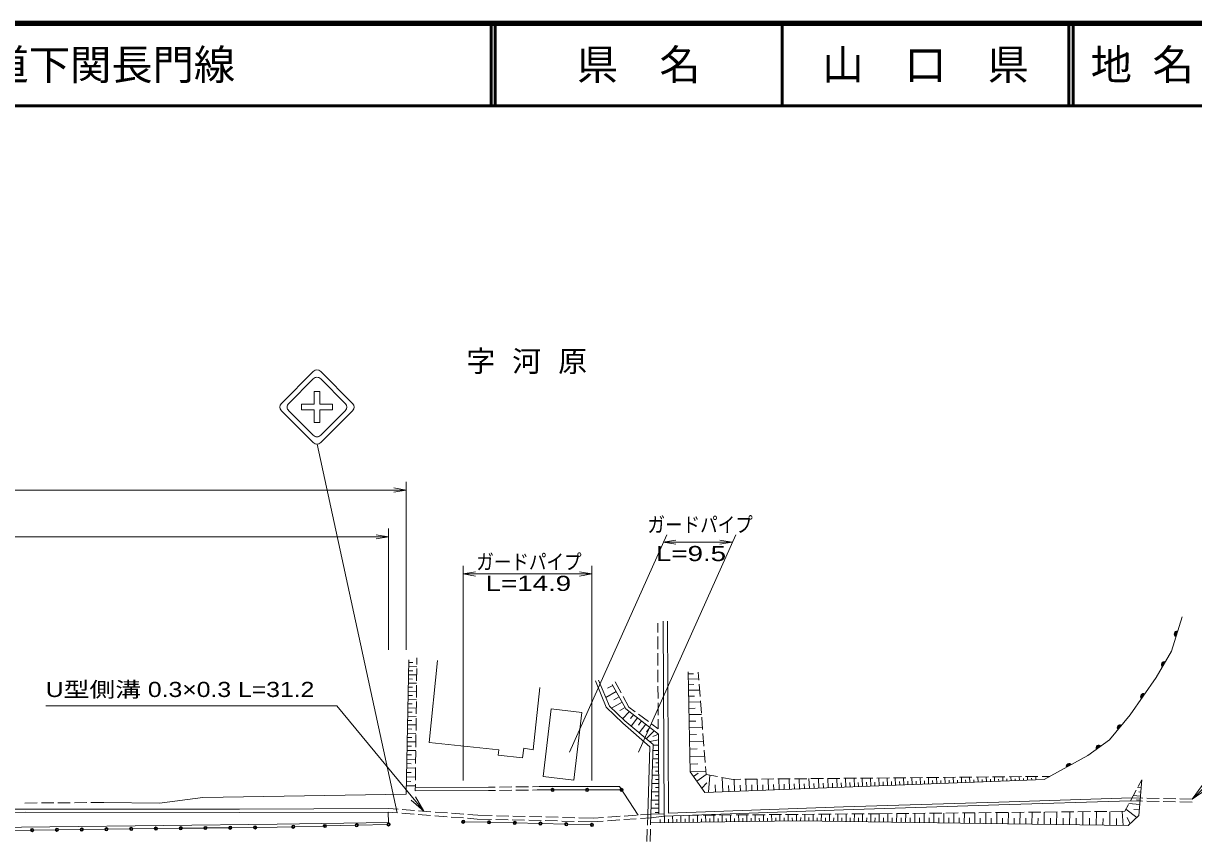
# Model space of a CAD drawing. Units: millimetres, scale not verified. Extents: x 40000 to 680000, y 20000 to 380000.
# Drawn here: x 241083 to 382848, y 280907 to 380000 of the extents above; entities that cross this region are included whole.
import ezdxf
from ezdxf.enums import TextEntityAlignment as Align

# ---------------------------------------------------------------- set-up
doc = ezdxf.new("R2010")
doc.units = ezdxf.units.MM
doc.header["$LTSCALE"] = 1000
doc.layers.add('M-BMK-HTXT', color=7, linetype='Continuous')
doc.layers.add('M-TTL-TXT', color=7, linetype='Continuous')
for name, color, linetype, lineweight in [('M-STR-HTXT', 7, 'Continuous', 13), ('M-STR-STRC', 7, 'Continuous', 13), ('M-TTL', 2, 'Continuous', 140), ('M-TTL-LINE', 7, 'Continuous', 50), ('M-WORK', 1, 'Continuous', 13)]:
    doc.layers.add(name, color=color, linetype=linetype, lineweight=lineweight)
doc.styles.add('ＭＳ ゴシック', font='')
doc.styles.add('ＭＳ Ｐゴシック', font='')
doc.styles.get('ＭＳ ゴシック').set_extended_font_data('MS Gothic')
doc.styles.get('ＭＳ Ｐゴシック').set_extended_font_data('MS PGothic')

# ---------------------------------------------------------------- blocks, each defined once
blk = doc.blocks.new('open_arrow')
at = {"color": 0, "linetype": 'Continuous', "lineweight": -2}
blk.add_lwpolyline([(7.5, 1.25), (0, 0), (7.5, -1.25)], dxfattribs=at)

msp = doc.modelspace()

# ---------------------------------------------------------------- linework, layer by layer
at = {"layer": 'M-STR-HTXT'}
for p, q in [((144304, 323487), (287465, 323487)), ((287465, 304115), (287465, 324487)), ((144304, 317826), (285322, 317826)), ((285322, 304115), (285322, 318826)), ((307233, 291724), (319015, 318073)), ((315592, 291724), (327374, 318073)), ((318607, 317160), (326965, 317160)), ((294372, 288318), (294372, 314318)), ((294372, 313318), (309958, 313318)), ((309958, 288318), (309958, 314318))]:
    msp.add_line(p, q, dxfattribs=at)
for points in [[(382683, 286050), (396745, 299609), (427409, 299609)], [(289593, 284585), (279062, 297368), (243789, 297368)]]:
    msp.add_lwpolyline(points, dxfattribs=at)
at = {"layer": 'M-STR-STRC'}
for p, q in [((276205, 337853), (272336, 333984)), ((277097, 337853), (280965, 333984)), ((273228, 333984), (276205, 336961)), ((277097, 336961), (280073, 333984)), ((276298, 333891), (276298, 335430)), ((276298, 335430), (277004, 335430)), ((277004, 333891), (277004, 335430)), ((274759, 333891), (276298, 333891)), ((274759, 333185), (274759, 333891)), ((274759, 333185), (276298, 333185)), ((276298, 333185), (276298, 331646)), ((278543, 333891), (277004, 333891)), ((278543, 333185), (277004, 333185)), ((277004, 333185), (277004, 331646)), ((278543, 333185), (278543, 333891)), ((272336, 333092), (276205, 329224)), ((273228, 333092), (276205, 330116)), ((280965, 333092), (277097, 329224)), ((277097, 330116), (280073, 333092)), ((277004, 331646), (276298, 331646)), ((276660, 329039), (286375, 284387)), ((305392, 287160), (309171, 287160)), ((309571, 287160), (313351, 287160)), ((241944, 282295), (239344, 282264)), ((244944, 282332), (242344, 282300)), ((247944, 282368), (245344, 282337)), ((250944, 282405), (248344, 282373)), ((253943, 282441), (251344, 282410)), ((256943, 282478), (254343, 282446)), ((259943, 282514), (257343, 282482)), ((262943, 282551), (260343, 282519)), ((265942, 282587), (263343, 282555)), ((268942, 282623), (266342, 282592)), ((271840, 282659), (269342, 282628)), ((273566, 282700), (271840, 282659)), ((277418, 282791), (273966, 282709)), ((281270, 282883), (277818, 282801)), ((285122, 282974), (281670, 282892)), ((294572, 283313), (297290, 283246)), ((297689, 283236), (300407, 283169)), ((300807, 283159), (303524, 283092)), ((303924, 283083), (306641, 283016)), ((307041, 283006), (309758, 282939))]:
    msp.add_line(p, q, dxfattribs=at)
for centre, radius in [((305192, 287160), 200), ((305192, 287160), 160), ((305192, 287160), 120), ((305192, 287160), 100), ((309371, 287160), 200), ((309371, 287160), 160), ((309371, 287160), 120), ((309371, 287160), 100), ((313551, 287160), 200), ((313551, 287160), 160), ((313551, 287160), 120), ((313551, 287160), 100), ((242144, 282298), 200), ((242144, 282298), 160), ((242144, 282298), 120), ((242144, 282298), 100), ((245144, 282334), 200), ((245144, 282334), 160), ((245144, 282334), 120), ((245144, 282334), 100), ((248144, 282371), 200), ((248144, 282371), 160), ((248144, 282371), 120), ((248144, 282371), 100), ((251144, 282407), 200), ((251144, 282407), 160), ((251144, 282407), 120), ((251144, 282407), 100), ((254143, 282444), 200), ((254143, 282444), 160), ((254143, 282444), 120), ((254143, 282444), 100), ((257143, 282480), 200), ((257143, 282480), 160), ((257143, 282480), 120), ((257143, 282480), 100), ((260143, 282517), 200), ((260143, 282517), 160), ((260143, 282517), 120), ((260143, 282517), 100), ((263143, 282553), 200), ((263143, 282553), 160), ((263143, 282553), 120), ((263143, 282553), 100), ((266142, 282589), 200), ((266142, 282589), 160), ((266142, 282589), 120), ((266142, 282589), 100), ((269142, 282626), 200), ((269142, 282626), 160), ((269142, 282626), 120), ((269142, 282626), 100), ((273766, 282705), 200), ((273766, 282705), 160), ((273766, 282705), 120), ((273766, 282705), 100), ((277618, 282796), 200), ((277618, 282796), 160), ((277618, 282796), 120), ((277618, 282796), 100), ((281470, 282888), 200), ((281470, 282888), 160), ((281470, 282888), 120), ((281470, 282888), 100), ((285322, 282979), 200), ((285322, 282979), 160), ((285322, 282979), 120), ((285322, 282979), 100), ((294372, 283318), 200), ((294372, 283318), 160), ((294372, 283318), 120), ((294372, 283318), 100), ((297489, 283241), 200), ((297489, 283241), 160), ((297489, 283241), 120), ((297489, 283241), 100), ((300607, 283164), 200), ((300607, 283164), 160), ((300607, 283164), 120), ((300607, 283164), 100), ((303724, 283087), 200), ((303724, 283087), 160), ((303724, 283087), 120), ((303724, 283087), 100), ((306841, 283011), 200), ((306841, 283011), 160), ((306841, 283011), 120), ((306841, 283011), 100), ((309958, 282934), 200), ((309958, 282934), 160), ((309958, 282934), 120), ((309958, 282934), 100)]:
    msp.add_circle(centre, radius, dxfattribs=at)
for centre, start, end in [((276651, 337407), 45, 135), ((276651, 336515), 44.99985, 135), ((272782, 333538), 135, 225), ((273674, 333538), 135, 225.00005), ((279627, 333538), 315.00011, 44.99984), ((280519, 333538), 315, 45), ((276651, 330562), 225.00005, 315.00011), ((276651, 329670), 225, 315)]:
    msp.add_arc(centre, 631, start, end, dxfattribs=at)
at = {"layer": 'M-TTL'}
msp.add_line((680000, 380000), (40000, 380000), dxfattribs=at)
at = {"layer": 'M-TTL-LINE'}
for p, q in [((297750, 380000), (297750, 370000)), ((298250, 380000), (298250, 370000)), ((333000, 380000), (333000, 370000)), ((367750, 380000), (367750, 370000)), ((368250, 380000), (368250, 370000)), ((40000, 370000), (680000, 370000))]:
    msp.add_line(p, q, dxfattribs=at)
at = {"layer": 'M-WORK'}
for p, q in [((317953, 306229), (317951, 307377)), ((318605, 307602), (318723, 283973)), ((319105, 307605), (319221, 284341)), ((317956, 304229), (317954, 305729)), ((317959, 302229), (317956, 303729)), ((287775, 302107), (288739, 302088)), ((287785, 302607), (288267, 302597)), ((288752, 303151), (288742, 302362)), ((287745, 300607), (288235, 300597)), ((287755, 301107), (288727, 301088)), ((287765, 301607), (288251, 301597)), ((288736, 301862), (288719, 300362)), ((317961, 300229), (317959, 301729)), ((321609, 301223), (322250, 301237)), ((321623, 300581), (322906, 300610)), ((322918, 300461), (322844, 301431)), ((287725, 299607), (288219, 299598)), ((287735, 300107), (288716, 300088)), ((288713, 299862), (288695, 298362)), ((312491, 299825), (311854, 299469)), ((312792, 300236), (313489, 298935)), ((317964, 298229), (317962, 299729)), ((321639, 299904), (322316, 299919)), ((321654, 299227), (323009, 299257)), ((323068, 298467), (322955, 299962)), ((287695, 298108), (288692, 298088)), ((287705, 298608), (288203, 298598)), ((287715, 299108), (288704, 299088)), ((288689, 297862), (288672, 296362)), ((312910, 299075), (311637, 298363)), ((313622, 297802), (312325, 297076)), ((313266, 298438), (312630, 298082)), ((313726, 298494), (314424, 297193)), ((317967, 296229), (317965, 297729)), ((321670, 298511), (322385, 298527)), ((321686, 297796), (323117, 297828)), ((323219, 296472), (323106, 297968)), ((287664, 296595), (288171, 296585)), ((287674, 297102), (288680, 297082)), ((287685, 297605), (288187, 297595)), ((313985, 297153), (313336, 296790)), ((314512, 296645), (313674, 295781)), ((314424, 297193), (315190, 296628)), ((315593, 296331), (316800, 295442)), ((321703, 297041), (322458, 297058)), ((321720, 296285), (323231, 296319)), ((287634, 295065), (288656, 295045)), ((287644, 295577), (288155, 295566)), ((287654, 296088), (288668, 296068)), ((288666, 295862), (288648, 294362)), ((314990, 296274), (314619, 295796)), ((315468, 295903), (314693, 294904)), ((315968, 295515), (315580, 295016)), ((316468, 295127), (315668, 294098)), ((317203, 295145), (317970, 294580)), ((317970, 294580), (317968, 295729)), ((321738, 295487), (322536, 295505)), ((323370, 294478), (323257, 295974)), ((287602, 293514), (288122, 293504)), ((287613, 294034), (288644, 294013)), ((287623, 294550), (288139, 294539)), ((288642, 293862), (288625, 292363)), ((317497, 294328), (316547, 293372)), ((316983, 294728), (316583, 294213)), ((318010, 293908), (317333, 293625)), ((321756, 294690), (323351, 294725)), ((321775, 293847), (322617, 293866)), ((323521, 292484), (323408, 293979)), ((287581, 292470), (288106, 292459)), ((287592, 292994), (288632, 292973)), ((318015, 293236), (316959, 293032)), ((318019, 292590), (317373, 292585)), ((321794, 293004), (323479, 293042)), ((321814, 292115), (322703, 292135)), ((287550, 290888), (288607, 290867)), ((287560, 291417), (288089, 291406)), ((287571, 291946), (288619, 291925)), ((288619, 291863), (288601, 290363)), ((318031, 290943), (317329, 290939)), ((318024, 291943), (317361, 291939)), ((318027, 291443), (317696, 291441)), ((321834, 291225), (323613, 291265)), ((323672, 290489), (323559, 291985)), ((287517, 289284), (288055, 289274)), ((287528, 289822), (288594, 289801)), ((287539, 290355), (288072, 290344)), ((288595, 289863), (288578, 288363)), ((318038, 289943), (317297, 289938)), ((318041, 289443), (317671, 289441)), ((318034, 290443), (317683, 290441)), ((321855, 290285), (322794, 290307)), ((321876, 289346), (323755, 289388)), ((323783, 289021), (323710, 289991)), ((287496, 288205), (288038, 288194)), ((287507, 288747), (288582, 288725)), ((288572, 287863), (288562, 287074)), ((318051, 287943), (317233, 287938)), ((318045, 288943), (317265, 288938)), ((318048, 288443), (317658, 288441)), ((322272, 288789), (322827, 289188)), ((322671, 288233), (323782, 289031)), ((323285, 287377), (323893, 288033)), ((325172, 288775), (323783, 289021)), ((324074, 286878), (324249, 288938)), ((327054, 288441), (325665, 288688)), ((325805, 286944), (325739, 288674)), ((327993, 288450), (327054, 288441)), ((327249, 286999), (327194, 288443)), ((329993, 288469), (328493, 288455)), ((328653, 287052), (328600, 288456)), ((330018, 287104), (329966, 288469)), ((331993, 288489), (330493, 288474)), ((330682, 287129), (330656, 287793)), ((331345, 287155), (331295, 288482)), ((331991, 287179), (331966, 287825)), ((333993, 288508), (332493, 288493)), ((332636, 287204), (332587, 288494)), ((333263, 287228), (333239, 287855)), ((333890, 287252), (333842, 288506)), ((334500, 287275), (334477, 287885)), ((335993, 288527), (334493, 288513)), ((335110, 287298), (335063, 288518)), ((335703, 287321), (335680, 287914)), ((336296, 287343), (336251, 288529)), ((337993, 288546), (336493, 288532)), ((336872, 287365), (336850, 287942)), ((337449, 287387), (337405, 288540)), ((338009, 287409), (337988, 287969)), ((339993, 288565), (338493, 288551)), ((338570, 287430), (338527, 288551)), ((339115, 287451), (339094, 287996)), ((339660, 287472), (339618, 288562)), ((340189, 287492), (340169, 288022)), ((341993, 288584), (340493, 288570)), ((340719, 287512), (340679, 288572)), ((341234, 287532), (341215, 288047)), ((341749, 287551), (341710, 288582)), ((342250, 287570), (342231, 288071)), ((343993, 288603), (342493, 288589)), ((342751, 287590), (342713, 288591)), ((343251, 287609), (343232, 288095)), ((343750, 287628), (343713, 288601)), ((344250, 287647), (344232, 288119)), ((345993, 288623), (344493, 288608)), ((344750, 287666), (344714, 288610)), ((345249, 287685), (345232, 288143)), ((345749, 287704), (345714, 288620)), ((346248, 287723), (346232, 288167)), ((347992, 288642), (346493, 288627)), ((346748, 287742), (346714, 288629)), ((347248, 287761), (347231, 288190)), ((347747, 287780), (347715, 288639)), ((348247, 287799), (348231, 288214)), ((349992, 288661), (348492, 288646)), ((348747, 287818), (348715, 288649)), ((349246, 287837), (349231, 288238)), ((349746, 287856), (349715, 288658)), ((350246, 287875), (350231, 288262)), ((351992, 288680), (350492, 288666)), ((350745, 287894), (350716, 288668)), ((351245, 287913), (351231, 288286)), ((351744, 287932), (351716, 288677)), ((352244, 287951), (352230, 288310)), ((353992, 288699), (352492, 288685)), ((352744, 287970), (352716, 288687)), ((353243, 287990), (353230, 288333)), ((353743, 288009), (353717, 288696)), ((354243, 288028), (354230, 288357)), ((355992, 288718), (354492, 288704)), ((354742, 288047), (354717, 288706)), ((355242, 288066), (355230, 288381)), ((355742, 288085), (355717, 288716)), ((356241, 288104), (356230, 288405)), ((357992, 288737), (356492, 288723)), ((356741, 288123), (356718, 288725)), ((357240, 288142), (357230, 288429)), ((357740, 288161), (357718, 288735)), ((358240, 288180), (358229, 288453)), ((359992, 288756), (358492, 288742)), ((358739, 288199), (358719, 288744)), ((359239, 288218), (359229, 288476)), ((359739, 288237), (359719, 288754)), ((360238, 288256), (360229, 288500)), ((361992, 288776), (360492, 288761)), ((360738, 288275), (360719, 288763)), ((361238, 288294), (361229, 288524)), ((361737, 288313), (361720, 288773)), ((362237, 288332), (362229, 288548)), ((363992, 288795), (362492, 288780)), ((362736, 288351), (362720, 288783)), ((363236, 288370), (363228, 288572)), ((363736, 288389), (363720, 288792)), ((365431, 288808), (364492, 288799)), ((376558, 288406), (376124, 287593)), ((287485, 287663), (288569, 287641)), ((288567, 287474), (297440, 287486)), ((288568, 287074), (297442, 287086)), ((297440, 287486), (298254, 287496)), ((297442, 287086), (298257, 287096)), ((298754, 287502), (300254, 287520)), ((298757, 287102), (300257, 287120)), ((300754, 287526), (302254, 287544)), ((300757, 287126), (302257, 287144)), ((302754, 287550), (303569, 287560)), ((302757, 287150), (303571, 287160)), ((305192, 287160), (303343, 287157)), ((303569, 287560), (313283, 287560)), ((313283, 287560), (315579, 284126)), ((318058, 286944), (317201, 286938)), ((318062, 286444), (317633, 286441)), ((318055, 287443), (317646, 287441)), ((324940, 286911), (324907, 287776)), ((326527, 286971), (326500, 287693)), ((327951, 287025), (327924, 287727)), ((329336, 287078), (329310, 287761)), ((375889, 287152), (375184, 285828)), ((376406, 286412), (375531, 286479)), ((376482, 287409), (376044, 287443)), ((376444, 286911), (376225, 286927)), ((242757, 285582), (241257, 285571)), ((244757, 285596), (243257, 285586)), ((246757, 285610), (245257, 285600)), ((248757, 285625), (247257, 285614)), ((250824, 285639), (249257, 285628)), ((318065, 285944), (317168, 285937)), ((318069, 285444), (317620, 285440)), ((374948, 285387), (374515, 284573)), ((376330, 285415), (375017, 285515)), ((375197, 285853), (376672, 285823)), ((375381, 286199), (376684, 286172)), ((376368, 285914), (375930, 285947)), ((377172, 285812), (378672, 285782)), ((377184, 286162), (378684, 286132)), ((379171, 285772), (380671, 285741)), ((379184, 286122), (380683, 286091)), ((381171, 285731), (382671, 285700)), ((381183, 286081), (382683, 286050)), ((285263, 284911), (286467, 284821)), ((286423, 284383), (285263, 284473)), ((288417, 284229), (286921, 284345)), ((286966, 284783), (288461, 284671)), ((290411, 284076), (288915, 284191)), ((288960, 284633), (290456, 284520)), ((292405, 283922), (290909, 284037)), ((290954, 284483), (292450, 284370)), ((294399, 283768), (292903, 283884)), ((292949, 284333), (294445, 284220)), ((296057, 283640), (294897, 283730)), ((294943, 284183), (296147, 284092)), ((297801, 283599), (296057, 283640)), ((296147, 284092), (297885, 284049)), ((299801, 283551), (298301, 283587)), ((298385, 284036), (299885, 283999)), ((301800, 283503), (300301, 283539)), ((300385, 283986), (301884, 283949)), ((302384, 283936), (303883, 283899)), ((304383, 283887), (305883, 283849)), ((306383, 283837), (307882, 283799)), ((308382, 283787), (310120, 283744)), ((310120, 283744), (311373, 283831)), ((313329, 283533), (311833, 283429)), ((311871, 283866), (313368, 283971)), ((315324, 283671), (313828, 283567)), ((313866, 284006), (315363, 284111)), ((317114, 283795), (315823, 283706)), ((315862, 284146), (317114, 284234)), ((316680, 282906), (316723, 284206)), ((317114, 284234), (317069, 282919)), ((317114, 284234), (318722, 284273)), ((317114, 283795), (318723, 283973)), ((318072, 284944), (317136, 284937)), ((318076, 284444), (317608, 284440)), ((318242, 283211), (318238, 283589)), ((318742, 283217), (318733, 283973)), ((319242, 283223), (319237, 283613)), ((319742, 283228), (319733, 284009)), ((320242, 283234), (320237, 283637)), ((320742, 283240), (320733, 284046)), ((321242, 283246), (321237, 283660)), ((322926, 284092), (321689, 284080)), ((321742, 283251), (321732, 284081)), ((322242, 283257), (322237, 283671)), ((322742, 283263), (322732, 284090)), ((323242, 283269), (323237, 283681)), ((324926, 284110), (323426, 284096)), ((323742, 283275), (323732, 284099)), ((324242, 283280), (324237, 283691)), ((324742, 283286), (324732, 284108)), ((325242, 283292), (325237, 283701)), ((326926, 284128), (325426, 284114)), ((325742, 283298), (325732, 284117)), ((326242, 283303), (326237, 283712)), ((326741, 283309), (326732, 284126)), ((327241, 283315), (327237, 283722)), ((328926, 284146), (327426, 284132)), ((327741, 283321), (327732, 284135)), ((328241, 283326), (328237, 283732)), ((328741, 283332), (328732, 284144)), ((329241, 283338), (329237, 283743)), ((330926, 284164), (329426, 284150)), ((329741, 283344), (329732, 284153)), ((330241, 283349), (330237, 283753)), ((330741, 283355), (330732, 284162)), ((331241, 283361), (331237, 283763)), ((332926, 284182), (331426, 284168)), ((331741, 283367), (331732, 284171)), ((332241, 283372), (332236, 283773)), ((332741, 283378), (332732, 284180)), ((333241, 283384), (333236, 283784)), ((334926, 284200), (333426, 284187)), ((333741, 283390), (333732, 284189)), ((334241, 283395), (334236, 283794)), ((334741, 283401), (334732, 284198)), ((335241, 283402), (335246, 283808)), ((336926, 284218), (335426, 284205)), ((335741, 283396), (335752, 284208)), ((336241, 283389), (336246, 283806)), ((336741, 283382), (336752, 284217)), ((337241, 283375), (337247, 283804)), ((338925, 284236), (337426, 284223)), ((337741, 283368), (337752, 284226)), ((338241, 283362), (338247, 283802)), ((338741, 283355), (338753, 284235)), ((339241, 283348), (339247, 283799)), ((340925, 284254), (339425, 284241)), ((339740, 283341), (339753, 284244)), ((340240, 283334), (340247, 283797)), ((340740, 283328), (340753, 284253)), ((341240, 283321), (341247, 283795)), ((342925, 284272), (341425, 284259)), ((341740, 283314), (341753, 284262)), ((342240, 283307), (342247, 283792)), ((342740, 283300), (342753, 284271)), ((343240, 283294), (343247, 283790)), ((344662, 284288), (343425, 284277)), ((343740, 283287), (343754, 284280)), ((344248, 283280), (344255, 283788)), ((346339, 284304), (344662, 284288)), ((344756, 283273), (344770, 284289)), ((345277, 283266), (345284, 283786)), ((345797, 283259), (345811, 284299)), ((346329, 283252), (346336, 283784)), ((348339, 284323), (346839, 284309)), ((346862, 283244), (346876, 284309)), ((347407, 283237), (347414, 283782)), ((347952, 283230), (347967, 284320)), ((348510, 283222), (348518, 283780)), ((350339, 284342), (348839, 284328)), ((349068, 283214), (349083, 284330)), ((349639, 283207), (349647, 283778)), ((350211, 283199), (350226, 284341)), ((350795, 283191), (350803, 283776)), ((352339, 284362), (350839, 284347)), ((351380, 283183), (351396, 284353)), ((351979, 283175), (351987, 283773)), ((352578, 283167), (352594, 284364)), ((354339, 284381), (352839, 284366)), ((353191, 283158), (353199, 283771)), ((353803, 283150), (353820, 284376)), ((354431, 283141), (354439, 283769)), ((356339, 284400), (354839, 284385)), ((355058, 283133), (355075, 284388)), ((355700, 283124), (355709, 283766)), ((356343, 283115), (356360, 284400)), ((358339, 284419), (356839, 284405)), ((357000, 283106), (357009, 283764)), ((357658, 283097), (357677, 284413)), ((358332, 283088), (358342, 283761)), ((360338, 284438), (358839, 284424)), ((359006, 283078), (359025, 284425)), ((359696, 283068), (359706, 283758)), ((360386, 283058), (360406, 284439)), ((362338, 284457), (360838, 284443)), ((361094, 283048), (361104, 283755)), ((361801, 283038), (361821, 284452)), ((362526, 283027), (362536, 283752)), ((364338, 284476), (362838, 284462)), ((363250, 283017), (363271, 284466)), ((363993, 283006), (364003, 283748)), ((364735, 282995), (364757, 284480)), ((366338, 284495), (364838, 284481)), ((365496, 282984), (365507, 283745)), ((366257, 282973), (366279, 284495)), ((368338, 284514), (366838, 284500)), ((367036, 282962), (367047, 283741)), ((367816, 282951), (367838, 284510)), ((368614, 282939), (368626, 283738)), ((370338, 284534), (368838, 284519)), ((369413, 282928), (369436, 284525)), ((370231, 282916), (370243, 283734)), ((372338, 284553), (370838, 284538)), ((371049, 282904), (371072, 284501)), ((371868, 282892), (371879, 283711)), ((372686, 282880), (372709, 284517)), ((374515, 284573), (372838, 284557)), ((373510, 282869), (373522, 283687)), ((374328, 282857), (374188, 284570)), ((375969, 283820), (374647, 284821)), ((375150, 283047), (374818, 283843)), ((376280, 284759), (375623, 284809)), ((303800, 283455), (302300, 283491)), ((305799, 283407), (304299, 283443)), ((307798, 283359), (306299, 283395)), ((310043, 283305), (308298, 283347)), ((311334, 283394), (310043, 283305)), ((316613, 280907), (316663, 282406)), ((317052, 282420), (317002, 280921))]:
    msp.add_line(p, q, dxfattribs=at)
for points in [[(321603, 301487), (321876, 289340), (323655, 286862), (364735, 288428), (370043, 291333), (372665, 293238), (375150, 296247), (378325, 300775), (380174, 303977), (381444, 308146)], [(287792, 302937), (287465, 286663), (262821, 286241), (257578, 285570), (250824, 285639)], [(291241, 302836), (290226, 292918), (298673, 292023), (298587, 291387), (301563, 291043), (301700, 292212), (302853, 292040), (303644, 299567)], [(310382, 300390), (311683, 297184), (313719, 295248), (316973, 292368), (316723, 284206)], [(317114, 284234), (317385, 292680), (313941, 295524), (312088, 297304), (310751, 300445)], [(312422, 299948), (314083, 296978), (318010, 293930), (318077, 284257)], [(317064, 283198), (335064, 283405), (357398, 283101), (374938, 282848), (376227, 284063), (376558, 288406)], [(318723, 283973), (340449, 284763), (359249, 285342), (375197, 285853)], [(319221, 284341), (340438, 285112), (359238, 285692), (375381, 286199)], [(142313, 283802), (143999, 281558), (175933, 281868), (206035, 282126), (230460, 282551), (271838, 283003), (285325, 283231), (285263, 284473)], [(144359, 284255), (185434, 284679), (214634, 284847), (241382, 284847), (267251, 284834), (285263, 284911)], [(285263, 284473), (267234, 284421), (241374, 284490), (214652, 284438), (185449, 284215), (144393, 283819)]]:
    msp.add_lwpolyline(points, dxfattribs=at)
msp.add_lwpolyline([(305038, 296999), (304057, 288776), (307768, 288334), (308748, 296557)], close=True, dxfattribs=at)
for centre, radius, start, end in [((380861, 306046), 354, 81.8548, 244.25998), ((380861, 306046), 283, 84.07884, 242.03594), ((380861, 306046), 212, 87.82517, 238.28961), ((380861, 306046), 142, 95.53689, 230.57788), ((380861, 306046), 100, 105.85456, 220.26022), ((379296, 302349), 354, 68.78727, 231.19245), ((379296, 302349), 283, 71.01131, 228.96841), ((379296, 302349), 212, 74.75764, 225.22209), ((379296, 302349), 142, 82.46937, 217.51036), ((379296, 302349), 100, 92.78703, 207.19269), ((376782, 298480), 354, 63.75852, 226.1637), ((376782, 298480), 283, 65.98256, 223.93966), ((376782, 298480), 212, 69.72889, 220.19334), ((376782, 298480), 142, 77.44062, 212.48161), ((376782, 298480), 100, 87.75828, 202.16394), ((373949, 294708), 354, 59.25133, 221.65651), ((373949, 294708), 283, 61.47537, 219.43247), ((373949, 294708), 212, 65.22169, 215.68614), ((373949, 294708), 142, 72.93342, 207.97441), ((373949, 294708), 100, 83.25109, 197.65675), ((371386, 292242), 354, 44.78891, 207.19409), ((371386, 292242), 283, 47.01295, 204.97005), ((371386, 292242), 212, 50.75927, 201.22372), ((371386, 292242), 142, 58.471, 193.51199), ((371386, 292242), 100, 68.78866, 183.19433), ((367763, 290023), 354, 37.49654, 199.90172), ((367763, 290023), 283, 39.72058, 197.67768), ((367763, 290023), 212, 43.4669, 193.93135), ((367763, 290023), 142, 51.17863, 186.21962), ((367763, 290023), 100, 61.4963, 175.90196)]:
    msp.add_arc(centre, radius, start, end, dxfattribs=at)

# ---------------------------------------------------------------- block references
at = {"layer": 'M-STR-HTXT'}
for p, xscale, yscale, rotation in [((287465, 323487), 200, 200, 180), ((285322, 317826), 200, 200, 180), ((326965, 317160), 200, 200, 180), ((309958, 313318), 200, 200, 180), ((382683, 286050), 267, 267, 44), ((289593, 284585), 267, 267, 129.5)]:
    msp.add_blockref('open_arrow', p, dxfattribs=dict(at, xscale=xscale, yscale=yscale, rotation=rotation))
at = {"layer": 'M-STR-HTXT', "xscale": 200, "yscale": 200}
for p in [(318607, 317160), (294372, 313318)]:
    msp.add_blockref('open_arrow', p, dxfattribs=at)

# ---------------------------------------------------------------- texts
at = {"layer": 'M-BMK-HTXT', "insert": (303091, 337525), "char_height": 2566, "attachment_point": 8, "style": 'ＭＳ Ｐゴシック'}
msp.add_mtext('\\T1.59;字河原', dxfattribs=at)
at = {"layer": 'M-STR-HTXT', "style": 'ＭＳ Ｐゴシック'}
for s, width, p in [('ガードパイプ', 0.85, (323067, 317826)), ('L=9.5', 1.4, (321963, 314329)), ('ガードパイプ', 0.85, (302327, 313318)), ('L=14.9', 1.4, (302258, 310715))]:
    msp.add_text(s, height=1833, dxfattribs=dict(at, width=width)).set_placement(p, align=Align.BOTTOM_CENTER)
at = {"layer": 'M-STR-HTXT', "style": 'ＭＳ Ｐゴシック', "width": 1.25}
msp.add_text('U型側溝 0.3×0.3 L=31.2', height=1833, dxfattribs=at).set_placement((243789, 297868), align=Align.BOTTOM_LEFT)
at = {"layer": 'M-TTL-TXT', "style": 'ＭＳ ゴシック'}
for s, p in [('主要地方道下関長門線', (216734, 375000)), ('地 名', (370380, 375000))]:
    msp.add_text(s, height=3666, dxfattribs=at).set_placement(p, align=Align.MIDDLE_LEFT)
for s, p in [('県\u3000名', (315625, 375000)), ('山\u3000口\u3000県', (350375, 375000))]:
    msp.add_text(s, height=3666, dxfattribs=at).set_placement(p, align=Align.MIDDLE_CENTER)

doc.saveas('drawing.dxf')
